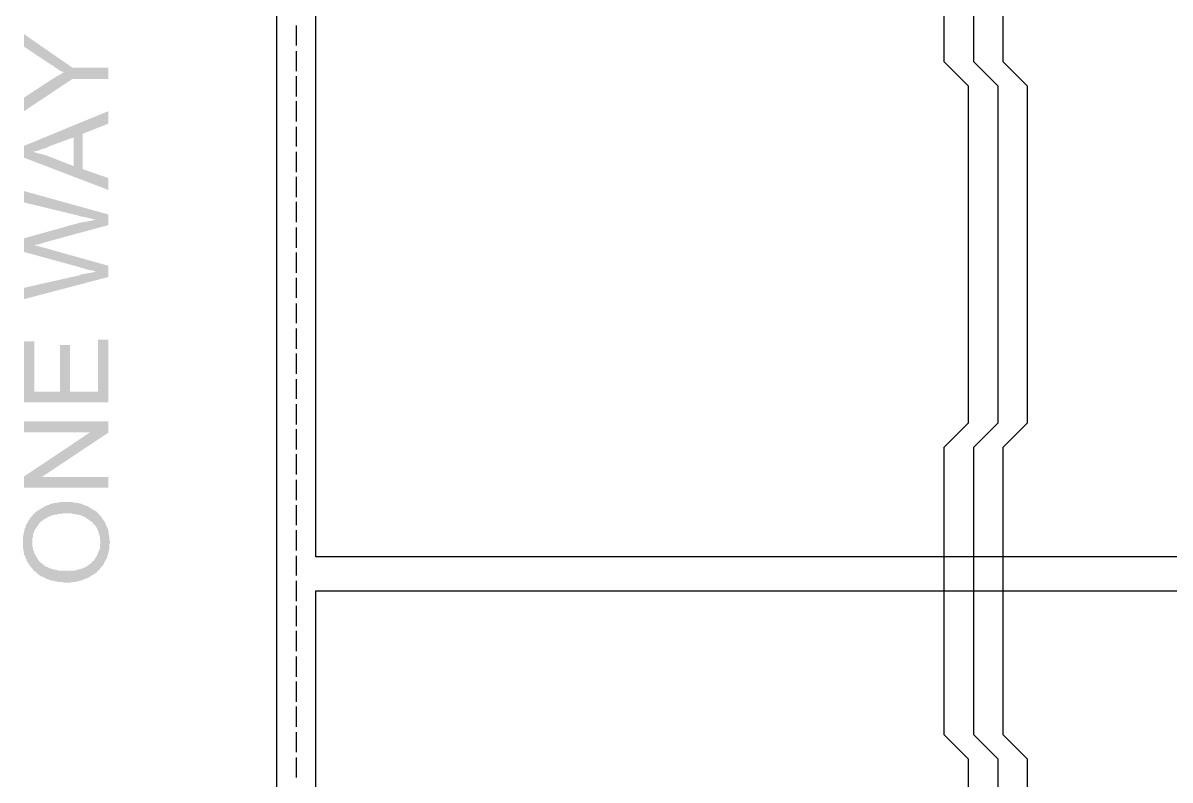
# Model space of a CAD drawing. Header units: millimetres. Extents: x 1427 to 15417, y 3138 to 22257.
# Drawn here: x 1427 to 8252, y 7590 to 12091 of the extents above; entities that cross this region are included whole.
import ezdxf

# ---------------------------------------------------------------- set-up
doc = ezdxf.new("R2010")
doc.units = ezdxf.units.MM
doc.layers.add('PDF_0', color=7, linetype='Continuous')

msp = doc.modelspace()

# ---------------------------------------------------------------- hatches: boundary and pattern name
at = {"layer": 'PDF_0', "transparency": 33554559}
for points in [[(1934.4, 11757.7), (1721.6, 11757.7), (1434.3, 11566.2), (1434.3, 11647.8), (1586.8, 11747.1), (1590.3, 11750.6), (1597.4, 11754.2), (1604.5, 11757.7), (1608.1, 11761.3), (1615.2, 11764.8), (1622.3, 11768.4), (1625.8, 11771.9), (1632.9, 11775.5), (1640, 11779), (1643.5, 11782.6), (1650.6, 11786.1), (1657.7, 11789.6), (1661.3, 11793.2), (1668.4, 11796.7), (1671.9, 11796.7), (1664.8, 11800.3), (1661.3, 11803.8), (1654.2, 11803.8), (1647.1, 11807.4), (1643.5, 11810.9), (1636.4, 11814.5), (1632.9, 11818), (1625.8, 11821.6), (1618.7, 11825.1), (1615.2, 11828.7), (1608.1, 11835.8), (1601, 11839.3), (1593.9, 11842.9), (1590.3, 11846.4), (1583.2, 11849.9), (1583.2, 11849.9), (1434.3, 11949.3), (1434.3, 12023.8), (1721.6, 11825.1), (1934.4, 11825.1)], [(1934.4, 10580.1), (1434.3, 10448.8), (1434.3, 10516.2), (1764.1, 10590.7), (1767.7, 10594.2), (1774.8, 10594.2), (1781.9, 10597.8), (1789, 10597.8), (1796.1, 10597.8), (1803.2, 10601.3), (1810.3, 10601.3), (1817.3, 10604.9), (1824.4, 10604.9), (1831.5, 10604.9), (1838.6, 10608.4), (1842.2, 10608.4), (1849.3, 10608.4), (1856.4, 10612), (1863.5, 10612), (1863.5, 10612), (1852.8, 10615.5), (1842.2, 10619.1), (1831.5, 10619.1), (1824.4, 10622.6), (1817.3, 10622.6), (1806.7, 10626.2), (1799.6, 10626.2), (1796.1, 10629.7), (1789, 10629.7), (1785.4, 10633.3), (1781.9, 10633.3), (1778.3, 10633.3), (1774.8, 10633.3), (1771.2, 10636.8), (1434.3, 10729), (1434.3, 10810.6), (1689.7, 10881.6), (1696.7, 10885.1), (1703.8, 10885.1), (1710.9, 10888.7), (1718, 10888.7), (1721.6, 10892.2), (1728.7, 10892.2), (1735.8, 10895.7), (1742.9, 10895.7), (1750, 10899.3), (1757, 10899.3), (1764.1, 10902.8), (1771.2, 10902.8), (1778.3, 10906.4), (1785.4, 10906.4), (1792.5, 10906.4), (1799.6, 10909.9), (1806.7, 10909.9), (1810.3, 10909.9), (1817.3, 10913.5), (1824.4, 10913.5), (1831.5, 10913.5), (1838.6, 10917), (1845.7, 10917), (1849.3, 10917), (1856.4, 10920.6), (1863.5, 10920.6), (1863.5, 10920.6), (1859.9, 10920.6), (1852.8, 10924.1), (1845.7, 10924.1), (1842.2, 10924.1), (1835.1, 10927.7), (1828, 10927.7), (1820.9, 10931.2), (1813.8, 10931.2), (1806.7, 10934.8), (1799.6, 10934.8), (1792.5, 10934.8), (1785.4, 10938.3), (1778.3, 10938.3), (1771.2, 10941.9), (1764.1, 10941.9), (1757, 10945.4), (1757, 10945.4), (1434.3, 11023.4), (1434.3, 11090.8), (1934.4, 10952.5), (1934.4, 10888.7), (1554.9, 10785.8), (1544.2, 10782.2), (1533.6, 10778.7), (1526.5, 10775.1), (1519.4, 10775.1), (1512.3, 10771.6), (1505.2, 10771.6), (1501.7, 10771.6), (1498.1, 10768.1), (1494.6, 10768.1), (1501.7, 10768.1), (1508.8, 10764.5), (1519.4, 10764.5), (1522.9, 10761), (1530, 10761), (1537.1, 10757.4), (1544.2, 10757.4), (1551.3, 10753.9), (1554.9, 10753.9), (1934.4, 10647.5)], [(1934.4, 9835.2), (1434.3, 9835.2), (1434.3, 10197), (1494.6, 10197), (1494.6, 9899), (1647.1, 9899), (1647.1, 10175.7), (1707.4, 10175.7), (1707.4, 9899), (1874.1, 9899), (1874.1, 10207.6), (1934.4, 10207.6)], [(1934.4, 9327.9), (1434.3, 9327.9), (1434.3, 9395.3), (1828, 9657.8), (1434.3, 9657.8), (1434.3, 9721.6), (1934.4, 9721.6), (1934.4, 9654.2), (1540.7, 9391.8), (1934.4, 9391.8)]]:
    msp.add_hatch(color=256, dxfattribs=at).paths.add_polyline_path(points)
h = msp.add_hatch(color=256, dxfattribs=at)
h.paths.add_polyline_path([(1934.4, 11098), (1434.3, 11289.5), (1434.3, 11360.4), (1934.4, 11566.2), (1934.4, 11491.7), (1781.9, 11431.4), (1781.9, 11222.1), (1934.4, 11168.9)], flags=0)
h.paths.add_polyline_path([(1728.7, 11239.8), (1728.7, 11410.1), (1590.3, 11360.4), (1583.2, 11356.9), (1576.1, 11353.3), (1569.1, 11349.8), (1562, 11346.2), (1554.9, 11346.2), (1547.8, 11342.7), (1540.7, 11339.1), (1533.6, 11339.1), (1526.5, 11335.6), (1519.4, 11332.1), (1515.8, 11332.1), (1508.8, 11328.5), (1501.7, 11328.5), (1498.1, 11325), (1491, 11325), (1487.5, 11325), (1494.6, 11321.4), (1501.7, 11321.4), (1508.8, 11317.9), (1512.3, 11317.9), (1519.4, 11314.3), (1526.5, 11314.3), (1533.6, 11310.8), (1540.7, 11310.8), (1547.8, 11307.2), (1554.9, 11307.2), (1562, 11303.7), (1565.5, 11303.7), (1572.6, 11300.1), (1579.7, 11296.6), (1583.2, 11296.6)], flags=0)
h = msp.add_hatch(color=256, dxfattribs=at)
h.paths.add_polyline_path([(1689.6, 8763.9), (1682.5, 8763.9), (1675.5, 8763.9), (1668.4, 8763.9), (1661.3, 8767.5), (1654.2, 8767.5), (1647.1, 8767.5), (1640, 8767.5), (1632.9, 8767.5), (1625.8, 8771), (1618.7, 8771), (1611.6, 8774.5), (1604.5, 8774.5), (1597.4, 8774.5), (1590.3, 8778.1), (1583.2, 8781.6), (1579.7, 8781.6), (1572.6, 8785.2), (1565.5, 8785.2), (1561.9, 8788.7), (1554.9, 8792.3), (1547.8, 8795.8), (1544.2, 8799.4), (1537.1, 8799.4), (1533.6, 8802.9), (1526.5, 8806.5), (1522.9, 8810), (1515.8, 8813.6), (1512.3, 8817.1), (1508.7, 8820.7), (1501.6, 8827.8), (1498.1, 8831.3), (1494.6, 8831.3), (1491, 8834.8), (1487.5, 8841.9), (1483.9, 8845.5), (1476.8, 8852.6), (1473.3, 8856.1), (1469.7, 8863.2), (1466.2, 8866.8), (1462.6, 8873.9), (1459.1, 8877.4), (1455.5, 8884.5), (1452, 8888.1), (1448.4, 8895.1), (1448.4, 8902.2), (1444.9, 8905.8), (1441.3, 8912.9), (1441.3, 8920), (1437.8, 8923.5), (1434.3, 8930.6), (1434.3, 8937.7), (1430.7, 8944.8), (1430.7, 8951.9), (1430.7, 8959), (1427.2, 8966.1), (1427.2, 8973.2), (1427.2, 8976.7), (1427.2, 8983.8), (1427.2, 8994.5), (1427.2, 9001.6), (1427.2, 9005.1), (1427.2, 9012.2), (1427.2, 9019.3), (1427.2, 9026.4), (1427.2, 9033.5), (1427.2, 9040.6), (1430.7, 9047.7), (1430.7, 9054.8), (1430.7, 9058.3), (1434.3, 9065.4), (1434.3, 9072.5), (1437.8, 9079.6), (1437.8, 9086.7), (1441.3, 9090.2), (1444.9, 9097.3), (1444.9, 9104.4), (1448.4, 9111.5), (1452, 9115.1), (1455.5, 9122.2), (1459.1, 9129.2), (1459.1, 9129.2), (1462.6, 9136.3), (1466.2, 9139.9), (1469.7, 9147), (1473.3, 9150.5), (1480.4, 9157.6), (1483.9, 9161.2), (1487.5, 9168.3), (1491, 9171.8), (1498.1, 9175.4), (1501.6, 9182.5), (1508.7, 9186), (1512.3, 9189.5), (1519.4, 9193.1), (1522.9, 9196.6), (1530, 9200.2), (1533.6, 9203.7), (1540.7, 9207.3), (1547.8, 9210.8), (1551.3, 9214.4), (1558.4, 9217.9), (1561.9, 9217.9), (1569, 9221.5), (1576.1, 9225), (1579.7, 9225), (1586.8, 9228.6), (1593.9, 9232.1), (1601, 9232.1), (1608.1, 9235.7), (1615.2, 9235.7), (1618.7, 9235.7), (1625.8, 9239.2), (1632.9, 9239.2), (1640, 9239.2), (1647.1, 9242.8), (1654.2, 9242.8), (1661.3, 9242.8), (1668.4, 9242.8), (1675.5, 9242.8), (1682.5, 9242.8), (1686.1, 9242.8), (1693.2, 9242.8), (1700.3, 9242.8), (1707.4, 9242.8), (1714.5, 9242.8), (1721.6, 9242.8), (1728.7, 9239.2), (1735.8, 9239.2), (1742.8, 9239.2), (1749.9, 9235.7), (1757, 9235.7), (1760.6, 9235.7), (1767.7, 9232.1), (1774.8, 9232.1), (1781.9, 9228.6), (1789, 9225), (1792.5, 9225), (1799.6, 9221.5), (1806.7, 9217.9), (1813.8, 9217.9), (1817.3, 9214.4), (1820.9, 9210.8), (1828, 9207.3), (1835.1, 9203.7), (1838.6, 9200.2), (1845.7, 9196.6), (1852.8, 9193.1), (1856.4, 9189.5), (1863.4, 9186), (1867, 9182.5), (1874.1, 9175.4), (1877.6, 9171.8), (1881.2, 9168.3), (1884.7, 9161.2), (1891.8, 9157.6), (1895.4, 9150.5), (1898.9, 9147), (1902.5, 9139.9), (1906, 9136.3), (1909.6, 9129.2), (1913.1, 9125.7), (1916.7, 9118.6), (1920.2, 9111.5), (1920.2, 9108), (1923.7, 9100.9), (1927.3, 9093.8), (1930.8, 9086.7), (1930.8, 9083.1), (1934.4, 9076), (1934.4, 9068.9), (1937.9, 9061.9), (1937.9, 9054.8), (1937.9, 9047.7), (1941.5, 9040.6), (1941.5, 9037), (1941.5, 9029.9), (1941.5, 9022.8), (1941.5, 9015.7), (1945, 9008.6), (1945, 9005.1), (1945, 8998), (1941.5, 8990.9), (1941.5, 8983.8), (1941.5, 8976.7), (1941.5, 8969.6), (1941.5, 8962.5), (1937.9, 8955.4), (1937.9, 8948.3), (1934.4, 8941.3), (1934.4, 8934.2), (1930.8, 8927.1), (1930.8, 8923.5), (1927.3, 8916.4), (1927.3, 8909.3), (1923.7, 8902.2), (1920.2, 8898.7), (1916.7, 8891.6), (1913.1, 8884.5), (1909.6, 8881), (1909.6, 8877.4), (1906, 8870.3), (1902.5, 8866.8), (1898.9, 8859.7), (1891.8, 8856.1), (1888.3, 8849), (1884.7, 8845.5), (1881.2, 8838.4), (1874.1, 8834.8), (1870.5, 8831.3), (1867, 8824.2), (1859.9, 8820.7), (1856.4, 8817.1), (1849.3, 8813.6), (1845.7, 8810), (1838.6, 8806.5), (1831.5, 8802.9), (1828, 8799.4), (1820.9, 8795.8), (1817.3, 8792.3), (1810.2, 8788.7), (1803.1, 8788.7), (1796.1, 8785.2), (1792.5, 8781.6), (1785.4, 8781.6), (1778.3, 8778.1), (1771.2, 8774.5), (1764.1, 8774.5), (1757, 8771), (1749.9, 8771), (1746.4, 8771), (1739.3, 8767.5), (1732.2, 8767.5), (1725.1, 8767.5), (1718, 8767.5), (1710.9, 8763.9), (1703.8, 8763.9), (1696.7, 8763.9), (1689.6, 8763.9)], flags=0)
h.paths.add_polyline_path([(1693.2, 8831.3), (1700.3, 8834.8), (1707.4, 8834.8), (1714.5, 8834.8), (1721.6, 8834.8), (1728.7, 8834.8), (1735.8, 8834.8), (1742.8, 8838.4), (1749.9, 8838.4), (1757, 8841.9), (1764.1, 8841.9), (1771.2, 8845.5), (1778.3, 8845.5), (1781.9, 8849), (1789, 8852.6), (1796.1, 8852.6), (1799.6, 8856.1), (1806.7, 8859.7), (1810.2, 8863.2), (1817.3, 8866.8), (1820.9, 8870.3), (1824.4, 8873.9), (1831.5, 8877.4), (1835.1, 8881), (1838.6, 8888.1), (1845.7, 8891.6), (1849.3, 8895.1), (1852.8, 8902.2), (1856.4, 8905.8), (1859.9, 8912.9), (1863.4, 8916.4), (1867, 8923.5), (1870.5, 8930.6), (1874.1, 8934.2), (1874.1, 8941.3), (1877.6, 8948.3), (1881.2, 8955.4), (1881.2, 8959), (1884.7, 8966.1), (1884.7, 8973.2), (1884.7, 8980.3), (1884.7, 8987.4), (1888.3, 8994.5), (1888.3, 9001.6), (1888.3, 9005.1), (1888.3, 9012.2), (1884.7, 9019.3), (1884.7, 9026.4), (1884.7, 9029.9), (1884.7, 9037), (1881.2, 9044.1), (1881.2, 9051.2), (1877.6, 9058.3), (1877.6, 9065.4), (1874.1, 9068.9), (1870.5, 9076), (1870.5, 9083.1), (1867, 9086.7), (1863.4, 9093.8), (1859.9, 9097.3), (1856.4, 9104.4), (1849.3, 9108), (1845.7, 9115.1), (1842.2, 9118.6), (1838.6, 9125.7), (1835.1, 9125.7), (1828, 9129.2), (1824.4, 9132.8), (1820.9, 9136.3), (1813.8, 9139.9), (1810.2, 9143.4), (1803.1, 9147), (1799.6, 9150.5), (1792.5, 9154.1), (1789, 9157.6), (1781.9, 9157.6), (1774.8, 9161.2), (1771.2, 9164.7), (1764.1, 9164.7), (1757, 9168.3), (1749.9, 9168.3), (1742.8, 9168.3), (1735.8, 9171.8), (1728.7, 9171.8), (1721.6, 9171.8), (1714.5, 9175.4), (1707.4, 9175.4), (1700.3, 9175.4), (1689.6, 9175.4), (1686.1, 9175.4), (1679, 9175.4), (1671.9, 9175.4), (1661.3, 9175.4), (1654.2, 9171.8), (1647.1, 9171.8), (1640, 9171.8), (1632.9, 9171.8), (1629.3, 9168.3), (1622.2, 9168.3), (1615.2, 9168.3), (1608.1, 9164.7), (1601, 9164.7), (1597.4, 9161.2), (1590.3, 9157.6), (1583.2, 9157.6), (1579.7, 9154.1), (1572.6, 9150.5), (1565.5, 9147), (1558.4, 9143.4), (1554.9, 9139.9), (1547.8, 9136.3), (1544.2, 9132.8), (1537.1, 9129.2), (1533.6, 9125.7), (1526.5, 9118.6), (1522.9, 9115.1), (1519.4, 9108), (1515.8, 9104.4), (1512.3, 9097.3), (1508.7, 9093.8), (1505.2, 9086.7), (1501.6, 9083.1), (1498.1, 9076), (1494.6, 9068.9), (1494.6, 9065.4), (1491, 9058.3), (1487.5, 9051.2), (1487.5, 9044.1), (1487.5, 9037), (1483.9, 9029.9), (1483.9, 9022.8), (1483.9, 9015.7), (1483.9, 9008.6), (1483.9, 9005.1), (1483.9, 8998), (1483.9, 8990.9), (1483.9, 8983.8), (1483.9, 8976.7), (1487.5, 8969.6), (1487.5, 8962.5), (1487.5, 8959), (1491, 8951.9), (1494.6, 8944.8), (1494.6, 8937.7), (1498.1, 8934.2), (1501.6, 8927.1), (1505.2, 8920), (1508.7, 8916.4), (1512.3, 8909.3), (1515.8, 8902.2), (1519.4, 8898.7), (1522.9, 8891.6), (1526.5, 8888.1), (1530, 8884.5), (1533.6, 8881), (1540.7, 8877.4), (1544.2, 8873.9), (1547.8, 8870.3), (1551.3, 8866.8), (1558.4, 8863.2), (1561.9, 8859.7), (1565.5, 8856.1), (1572.6, 8856.1), (1579.7, 8852.6), (1583.2, 8849), (1590.3, 8849), (1597.4, 8845.5), (1601, 8841.9), (1608.1, 8841.9), (1615.2, 8841.9), (1622.2, 8838.4), (1629.3, 8838.4), (1636.4, 8834.8), (1643.5, 8834.8), (1650.6, 8834.8), (1661.3, 8834.8), (1668.4, 8834.8), (1675.5, 8834.8), (1686.1, 8834.8), (1693.2, 8831.3)], flags=0)

# ---------------------------------------------------------------- linework, layer by layer
at = {"layer": 'PDF_0', "lineweight": 25}
for points in [[(11167.3, 20979.6), (11167.3, 4698.7), (2938.1, 4698.7), (2938.1, 20979.6)], [(3168.7, 12715), (10940.3, 12715), (10940.3, 8916.1), (3168.7, 8916.1)], [(3168.7, 8713.9), (10940.3, 8713.9), (10940.3, 4929.3), (3168.7, 4929.3)]]:
    msp.add_lwpolyline(points, close=True, dxfattribs=at)
for points in [[(6907.3, 4815.8), (6907.3, 6004), (7052.7, 6145.9), (7052.7, 7713.7), (6907.3, 7859.1), (6907.3, 8713.9), (6907.3, 9568.8), (7052.7, 9714.2), (7052.7, 11714.7), (6907.3, 11860.2), (6907.3, 12715), (6907.3, 13569.8), (7052.7, 13715.3), (7052.7, 15715.8), (6907.3, 15861.2), (6907.3, 16716.1), (6907.3, 17570.9), (7052.7, 17716.3), (7052.7, 19716.9), (6907.3, 19862.3), (6907.3, 20717.1)], [(7084.6, 4815.8), (7084.6, 6004), (7230.1, 6145.9), (7230.1, 7713.7), (7084.6, 7859.1), (7084.6, 8713.9), (7084.6, 9568.8), (7230.1, 9714.2), (7230.1, 11714.7), (7084.6, 11860.2), (7084.6, 12715), (7084.6, 13569.8), (7230.1, 13715.3), (7230.1, 15715.8), (7084.6, 15861.2), (7084.6, 16716.1), (7084.6, 17570.9), (7230.1, 17716.3), (7230.1, 19716.9), (7084.6, 19862.3), (7084.6, 20717.1)], [(7258.4, 4815.8), (7258.4, 6004), (7403.9, 6145.9), (7403.9, 7713.7), (7258.4, 7859.1), (7258.4, 8713.9), (7258.4, 9568.8), (7403.9, 9714.2), (7403.9, 11714.7), (7258.4, 11860.2), (7258.4, 12715), (7258.4, 13569.8), (7403.9, 13715.3), (7403.9, 15715.8), (7258.4, 15861.2), (7258.4, 16716.1), (7258.4, 17570.9), (7403.9, 17716.3), (7403.9, 19716.9), (7258.4, 19862.3), (7258.4, 20717.1)], [(3055.2, 11955.9), (3055.2, 12076.5)], [(3055.2, 11803.4), (3055.2, 11924)], [(3055.2, 11654.4), (3055.2, 11775)], [(3055.2, 11505.5), (3055.2, 11626.1)], [(3055.2, 11356.5), (3055.2, 11473.5)], [(3055.2, 11204), (3055.2, 11324.6)], [(3055.2, 11055), (3055.2, 11175.6)], [(3055.2, 10906), (3055.2, 11026.6)], [(3055.2, 10753.5), (3055.2, 10874.1)], [(3055.2, 10604.5), (3055.2, 10725.1)], [(3055.2, 10455.5), (3055.2, 10576.1)], [(3055.2, 10306.6), (3055.2, 10423.6)], [(3055.2, 10154), (3055.2, 10274.6)], [(3055.2, 10005.1), (3055.2, 10125.7)], [(3055.2, 9856.1), (3055.2, 9973.1)], [(3055.2, 9703.6), (3055.2, 9824.2)], [(3055.2, 9554.6), (3055.2, 9675.2)], [(3055.2, 9405.6), (3055.2, 9526.2)], [(3055.2, 9253.1), (3055.2, 9373.7)], [(3055.2, 9104.1), (3055.2, 9224.7)], [(3055.2, 8955.1), (3055.2, 9075.7)], [(3055.2, 8806.2), (3055.2, 8923.2)], [(3055.2, 8653.6), (3055.2, 8774.2)], [(3055.2, 8504.7), (3055.2, 8625.3)], [(3055.2, 8355.7), (3055.2, 8476.3)], [(3055.2, 8203.2), (3055.2, 8323.8)], [(3055.2, 8054.2), (3055.2, 8174.8)], [(3055.2, 7905.2), (3055.2, 8025.8)], [(3055.2, 7756.2), (3055.2, 7873.3)], [(3055.2, 7603.7), (3055.2, 7724.3)]]:
    msp.add_lwpolyline(points, dxfattribs=at)

doc.saveas('drawing.dxf')
